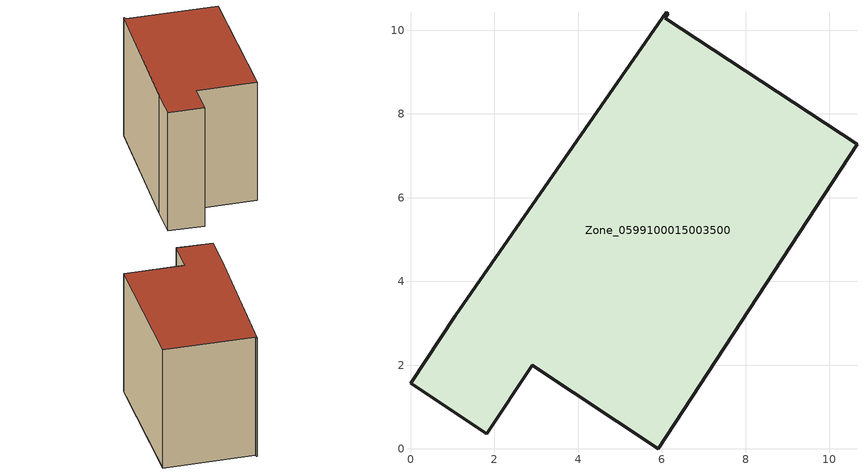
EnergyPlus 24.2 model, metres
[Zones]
Zone_0599100015003500
 floor ground (C_G): 6.1,10.43 6.16,10.39 6.08,10.28 10.66,7.28 5.92,0 2.91,2 1.82,0.36 0,1.57 1.07,3.18 z0.89
 wall outside (C_F): 1.07,3.18 0,1.57 1.82,0.36 2.91,2 5.92,0 10.66,7.28 6.08,10.28 6.16,10.39 6.1,10.43 1.07,3.18 z0.89:8.82
 roof outside (C_R): 5.92,0 10.66,7.28 6.08,10.28 6.16,10.39 6.1,10.43 1.07,3.18 0,1.57 1.82,0.36 2.91,2 z8.82
[BUILDING]
Pand.0599100015003500: North Axis=0; Terrain=City; Loads Convergence Tolerance Value=0.04; Temperature Convergence Tolerance Value=0.4; Solar Distribution=FullExterior; Maximum Number of Warmup Days=25; Minimum Number of Warmup Days=1
[Site:Location]
Rotterdam.The.Hague.AP_ZH_NLD Design_Conditions: Latitude=51.96; Longitude=4.45; Time Zone=1; Elevation=-4.5
[SITE:GROUNDTEMPERATURE:BUILDINGSURFACE]
18, 18, 18, 18, 18, 18, 18, 18, 18, 18, 18, 18
[MATERIAL] Thermal Absorptance=0.9; Solar Absorptance=0.7; Visible Absorptance=0.7
Name | Roughness | Thickness | Conductivity | Density | Specific Heat
G.TI.1965-1974 | MediumSmooth | 0.15 | 0.882353 | 540 | 1210
F.TI.1965-1974 | Rough | 0.3 | 0.697674 | 1920 | 840
R.TI.1965-1974 | MediumRough | 0.2 | 0.232558 | 1500 | 1000
[CONSTRUCTION]
C_G: G.TI.1965-1974
C_F: F.TI.1965-1974
C_R: R.TI.1965-1974
[ZONE]
Zone_0599100015003500: Type=1; Multiplier=1; Ceiling Height=Autocalculate; Volume=Autocalculate; Floor Area=autocalculate; Part of Total Floor Area=Yes
[ZONEINFILTRATION:DESIGNFLOWRATE]
Infil_Zone_0599100015003500: Zone or ZoneList or Space or SpaceList=Zone_0599100015003500; Schedule=AlwaysOn; Design Flow Rate Calculation Method=Flow/Area; Flow Rate per Floor Area=0.003; Constant Term Coefficient=1; Temperature Term Coefficient=0; Velocity Term Coefficient=0; Velocity Squared Term Coefficient=0
[HVACTEMPLATE:ZONE:IDEALLOADSAIRSYSTEM]
Zone_0599100015003500: Maximum Heating Supply Air Temperature=50; Minimum Cooling Supply Air Temperature=13; Maximum Heating Supply Air Humidity Ratio=0.0156; Minimum Cooling Supply Air Humidity Ratio=0.0077; Heating Limit=NoLimit; Cooling Limit=NoLimit; Dehumidification Control Type=ConstantSensibleHeatRatio; Cooling Sensible Heat Ratio=0.7; Dehumidification Setpoint=60; Humidification Control Type=None; Humidification Setpoint=30; Outdoor Air Method=None; Outdoor Air Flow Rate per Person=0.00944; Outdoor Air Flow Rate per Zone Floor Area=0; Outdoor Air Flow Rate per Zone=0; Demand Controlled Ventilation Type=None; Outdoor Air Economizer Type=NoEconomizer; Heat Recovery Type=None; Sensible Heat Recovery Effectiveness=0.7; Latent Heat Recovery Effectiveness=0.65
[ZONECONTROL:THERMOSTAT]
ThermostatControl_Zone_0599100015003500: Zone or ZoneList=Zone_0599100015003500; Control Type Schedule=DualSetpointControlType; Control 1=Thermostat_Zone_0599100015003500; Temperature Difference Between Cutout And Setpoint=0
[THERMOSTATSETPOINT:DUALSETPOINT]
Thermostat_Zone_0599100015003500: Heating Setpoint Temperature Schedule=HeatingSetpoint_Zone_0599100015003500; Cooling Setpoint Temperature Schedule=CoolingSetpoint_Zone_0599100015003500
[SCHEDULE:COMPACT]
HeatingSetpoint_Zone_0599100015003500: Through: 12/31, For: AllDays, Until: 24:00, 21
CoolingSetpoint_Zone_0599100015003500: Through: 12/31, For: AllDays, Until: 24:00, 24
DualSetpointControlType: Through: 12/31, For: AllDays, Until: 24:00, 4
AlwaysOn: Through: 12/31, For: AllDays, Until: 24:00, 1
